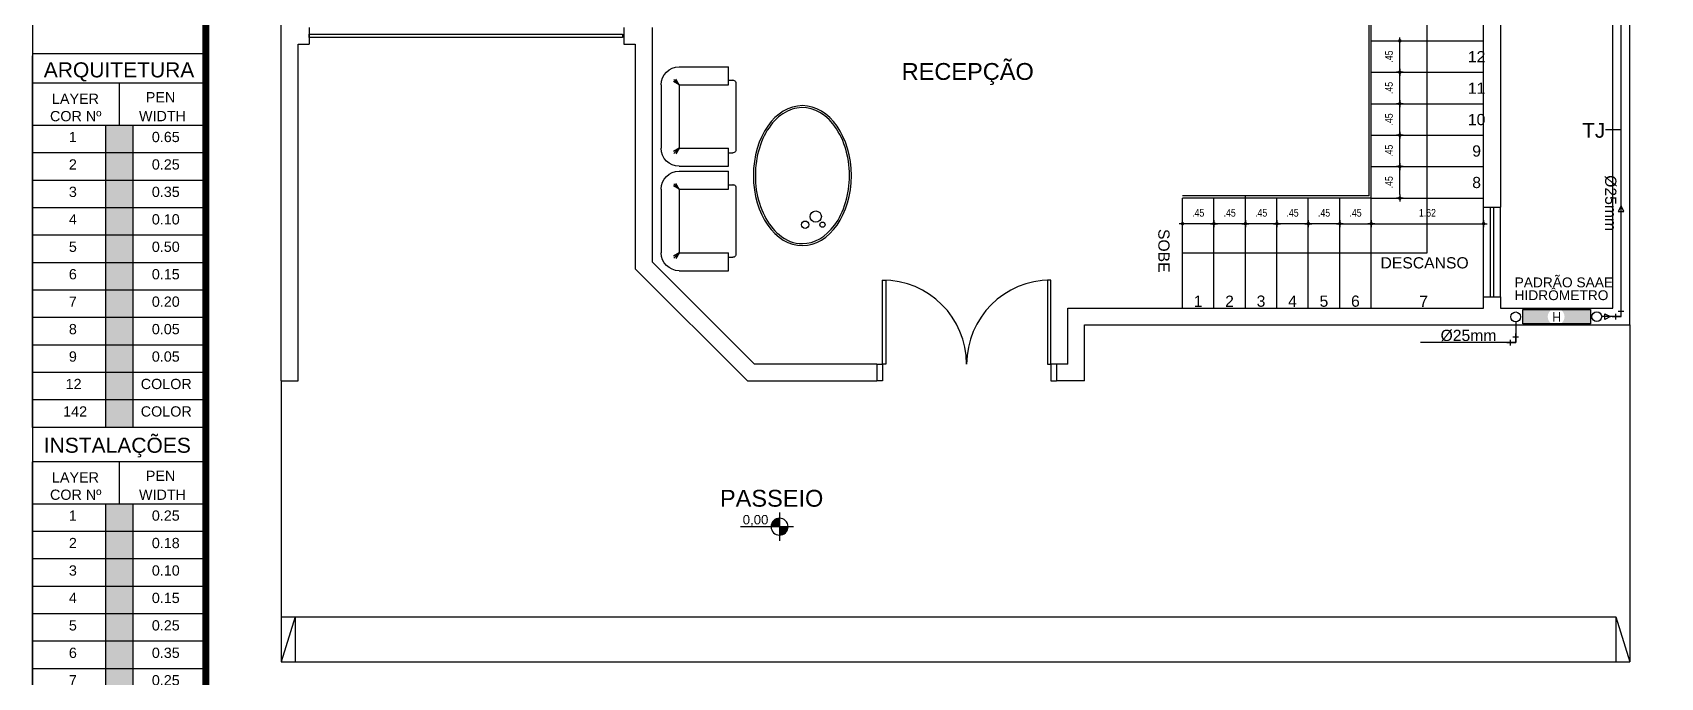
# Model space of a CAD drawing. Header units: millimetres. Extents: x 5512 to 5596, y 903 to 1082.
# Drawn here: x 5511.85 to 5535.32, y 967.08 to 976.38 of the extents above; entities that cross this region are included whole.
import ezdxf
from ezdxf.enums import TextEntityAlignment as Align

# ---------------------------------------------------------------- set-up
doc = ezdxf.new("R2010")
doc.units = ezdxf.units.MM
for name, color, linetype in [('-HIDRO', 8, 'Continuous'), ('0-COTAS', 8, 'Continuous'), ('A-PEN-W', 7, 'Continuous'), ('A-PEN-Y', 2, 'Continuous'), ('AF', 5, 'Continuous'), ('CONEXOES', 3, 'Continuous'), ('COTA', 2, 'Continuous'), ('HID-TUBPRIMARIO', 5, 'Continuous'), ('MOVEIS', 7, 'Continuous'), ('NIVEIS', 1, 'Continuous'), ("PRANCHA - PROJETU'S", 7, 'Continuous'), ('Prumadas_T', 2, 'Continuous'), ('TEXTO', 3, 'Continuous')]:
    doc.layers.add(name, color=color, linetype=linetype)
doc.styles.add('100-25', font='ROMANS.shx', dxfattribs={"height": 0.12})
doc.styles.add('ARIAL', font='arial.ttf', dxfattribs={"height": 2})
doc.styles.add('CARIMBO_DADOS', font='arial.ttf', dxfattribs={"height": 0.1})
doc.styles.add('F2', font='ARIALN.TTF')
doc.styles.get("Standard").update_dxf_attribs({"font": 'arial.ttf'})
doc.styles.add('T20', font='PORT2', dxfattribs={"height": 0.2})
doc.styles.add('TEXT', font='arial.ttf')
doc.dimstyles.new('ARQUITETURA', dxfattribs={"dimtxt": 0.11, "dimasz": 0.05, "dimexe": 0.1, "dimexo": 0, "dimgap": 0.1, "dimtad": 1, "dimzin": 5, "dimdsep": 46, "dimtxsty": 'F2', "dimblk": 'COTA', "dimcen": 0, "dimse1": 1, "dimse2": 1, "dimadec": 0, "dimazin": 0, "dimtfac": 2, "dimtix": 1, "dimtmove": 2, "dimatfit": 3, "dimldrblk": 'COTA', "dimfxl": 1, "dimtolj": 1, "dimtzin": 5, "dimarcsym": 0})

# ---------------------------------------------------------------- blocks, each defined once
blk = doc.blocks.new('ADFSGASDFG')
at = {"layer": "PRANCHA - PROJETU'S"}
h = blk.add_hatch(color=1, dxfattribs=at)
h.set_gradient(color1=(255, 0, 0), color2=(255, 0, 0), tint=1)
h.paths.add_polyline_path([(278.03, 60.265), (277.634, 60.265), (277.634, 59.869), (278.03, 59.869)])
h = blk.add_hatch(color=1, dxfattribs=at)
h.set_gradient(color1=(255, 255, 0), color2=(255, 255, 0), tint=1)
h.paths.add_polyline_path([(278.03, 59.473), (278.03, 59.869), (277.634, 59.869), (277.634, 59.473)])
h = blk.add_hatch(color=1, dxfattribs=at)
h.set_gradient(color1=(0, 255, 0), color2=(0, 255, 0), tint=1)
h.paths.add_polyline_path([(278.03, 59.473), (277.634, 59.473), (277.634, 59.077), (278.03, 59.077)])
h = blk.add_hatch(color=1, dxfattribs=at)
h.set_gradient(color1=(0, 255, 255), color2=(0, 255, 255), tint=1)
h.paths.add_polyline_path([(278.03, 59.077), (277.634, 59.077), (277.634, 58.681), (278.03, 58.681)])
h = blk.add_hatch(color=1, dxfattribs=at)
h.set_gradient(color1=(0, 0, 255), color2=(0, 0, 255), tint=1)
h.paths.add_polyline_path([(278.03, 58.681), (277.634, 58.681), (277.634, 58.285), (278.03, 58.285)])
h = blk.add_hatch(color=1, dxfattribs=at)
h.set_gradient(color1=(255, 0, 255), color2=(255, 0, 255), tint=1)
h.paths.add_polyline_path([(278.03, 58.285), (277.634, 58.285), (277.634, 57.889), (278.03, 57.889)])
h = blk.add_hatch(color=1, dxfattribs=at)
h.set_gradient(color1=(255, 255, 255), tint=1)
h.paths.add_polyline_path([(278.03, 57.889), (277.634, 57.889), (277.634, 57.493), (278.03, 57.493)])
h = blk.add_hatch(color=1, dxfattribs=at)
h.set_gradient(color1=(128, 128, 128), color2=(128, 128, 128), tint=1)
h.paths.add_polyline_path([(278.03, 57.493), (277.634, 57.493), (277.634, 57.097), (278.03, 57.097)])
h = blk.add_hatch(color=1, dxfattribs=at)
h.set_gradient(color1=(192, 192, 192), color2=(192, 192, 192), tint=1)
h.paths.add_polyline_path([(278.03, 57.097), (277.634, 57.097), (277.634, 56.701), (278.03, 56.701)])
h = blk.add_hatch(color=1, dxfattribs=at)
h.set_gradient(color1=(204, 0, 0), color2=(204, 0, 0), tint=1)
h.paths.add_polyline_path([(278.03, 56.305), (278.03, 56.701), (277.634, 56.701), (277.634, 56.305)])
h = blk.add_hatch(color=1, dxfattribs=at)
h.set_gradient(color1=(0, 153, 204), color2=(0, 153, 204), tint=1)
h.paths.add_polyline_path([(278.03, 56.305), (277.634, 56.305), (277.634, 55.909), (278.03, 55.909)])
h = blk.add_hatch(color=1, dxfattribs=at)
h.set_gradient(color1=(255, 0, 0), color2=(255, 0, 0), tint=1)
h.paths.add_polyline_path([(278.03, 54.802), (277.634, 54.802), (277.634, 54.406), (278.03, 54.406)])
h = blk.add_hatch(color=1, dxfattribs=at)
h.set_gradient(color1=(255, 255, 0), color2=(255, 255, 0), tint=1)
h.paths.add_polyline_path([(278.03, 54.01), (278.03, 54.406), (277.634, 54.406), (277.634, 54.01)])
h = blk.add_hatch(color=1, dxfattribs=at)
h.set_gradient(color1=(0, 255, 0), color2=(0, 255, 0), tint=1)
h.paths.add_polyline_path([(278.03, 54.01), (277.634, 54.01), (277.634, 53.614), (278.03, 53.614)])
h = blk.add_hatch(color=1, dxfattribs=at)
h.set_gradient(color1=(0, 255, 255), color2=(0, 255, 255), tint=1)
h.paths.add_polyline_path([(278.03, 53.614), (277.634, 53.614), (277.634, 53.218), (278.03, 53.218)])
h = blk.add_hatch(color=1, dxfattribs=at)
h.set_gradient(color1=(0, 0, 255), color2=(0, 0, 255), tint=1)
h.paths.add_polyline_path([(278.03, 53.218), (277.634, 53.218), (277.634, 52.822), (278.03, 52.822)])
h = blk.add_hatch(color=1, dxfattribs=at)
h.set_gradient(color1=(255, 0, 255), color2=(255, 0, 255), tint=1)
h.paths.add_polyline_path([(278.03, 52.822), (277.634, 52.822), (277.634, 52.426), (278.03, 52.426)])
h = blk.add_hatch(color=1, dxfattribs=at)
h.set_gradient(color1=(255, 255, 255), tint=1)
h.paths.add_polyline_path([(278.03, 52.426), (277.634, 52.426), (277.634, 52.03), (278.03, 52.03)])
at = {"layer": "PRANCHA - PROJETU'S", "color": 1}
blk.add_line((276.578, 107.346), (276.578, 47.946), dxfattribs=at)
at = {"layer": "PRANCHA - PROJETU'S"}
for p, q in [((279.086, 61.299), (276.578, 61.299)), ((276.578, 55.909), (276.578, 61.272)), ((279.086, 60.876), (276.578, 60.876)), ((279.086, 60.876), (276.578, 60.876)), ((277.832, 60.265), (277.832, 60.876)), ((279.086, 60.876), (279.086, 55.909)), ((279.086, 60.265), (276.578, 60.265)), ((277.634, 55.909), (277.634, 60.265)), ((278.03, 55.909), (278.03, 60.265)), ((279.086, 59.869), (276.578, 59.869)), ((279.086, 59.473), (276.578, 59.473)), ((279.086, 59.077), (276.578, 59.077)), ((279.086, 58.681), (276.578, 58.681)), ((279.086, 58.285), (276.578, 58.285)), ((279.086, 57.889), (276.578, 57.889)), ((279.086, 57.493), (276.578, 57.493)), ((279.086, 57.097), (276.578, 57.097)), ((279.086, 56.701), (276.578, 56.701)), ((279.086, 56.305), (276.578, 56.305)), ((279.086, 55.909), (276.578, 55.909)), ((279.086, 55.413), (276.578, 55.413)), ((276.578, 50.446), (276.578, 55.413)), ((277.832, 54.802), (277.832, 55.413)), ((279.086, 55.413), (279.086, 50.446)), ((279.086, 54.802), (276.578, 54.802)), ((277.634, 50.446), (277.634, 54.802)), ((278.03, 50.446), (278.03, 54.802)), ((279.086, 54.406), (276.578, 54.406)), ((279.086, 54.01), (276.578, 54.01)), ((279.086, 53.614), (276.578, 53.614)), ((279.086, 53.218), (276.578, 53.218)), ((279.086, 52.822), (276.578, 52.822)), ((279.086, 52.426), (276.578, 52.426))]:
    blk.add_line(p, q, dxfattribs=at)
at = {"layer": "PRANCHA - PROJETU'S", "color": 4, "const_width": 0.1}
blk.add_lwpolyline([(279.078, 106.346), (359.678, 106.346), (359.678, 48.946), (279.078, 48.946)], close=True, dxfattribs=at)
at = {"layer": "PRANCHA - PROJETU'S", "color": 2, "style": 'ARIAL'}
for s, p in [('ARQUITETURA', (276.74, 61.176)), ('INSTALAÇÕES', (276.74, 55.759))]:
    blk.add_text(s, height=0.21676, dxfattribs=at).set_placement(p, align=Align.TOP_LEFT)
at = {"layer": "PRANCHA - PROJETU'S", "style": 'ARIAL'}
for s, height, p in [('LAYER', 0.1479, (276.858, 60.724)), ('PEN', 0.1479, (278.211, 60.747)), ('COR Nº', 0.1479, (276.83, 60.474)), ('WIDTH', 0.1479, (278.113, 60.474)), ('1', 0.148, (277.102, 60.173)), ('0.65', 0.1479, (278.298, 60.173)), ('2', 0.148, (277.102, 59.777)), ('0.25', 0.1479, (278.298, 59.777)), ('3', 0.148, (277.102, 59.381)), ('0.35', 0.1479, (278.298, 59.381)), ('4', 0.148, (277.102, 58.985)), ('0.10', 0.1479, (278.298, 58.985)), ('5', 0.148, (277.102, 58.589)), ('0.50', 0.1479, (278.298, 58.589)), ('6', 0.148, (277.102, 58.193)), ('0.15', 0.1479, (278.298, 58.193)), ('7', 0.148, (277.102, 57.797)), ('0.20', 0.1479, (278.298, 57.797)), ('8', 0.148, (277.102, 57.401)), ('0.05', 0.1479, (278.298, 57.401)), ('9', 0.148, (277.102, 57.005)), ('0.05', 0.1479, (278.298, 57.005)), ('12', 0.1479, (277.055, 56.609)), ('COLOR', 0.1479, (278.138, 56.609)), ('142', 0.1479, (277.02, 56.213)), ('COLOR', 0.1479, (278.138, 56.213)), ('LAYER', 0.1479, (276.858, 55.261)), ('PEN', 0.1479, (278.211, 55.284)), ('COR Nº', 0.1479, (276.83, 55.011)), ('WIDTH', 0.1479, (278.113, 55.011)), ('1', 0.148, (277.102, 54.71)), ('0.25', 0.1479, (278.298, 54.71)), ('2', 0.148, (277.102, 54.314)), ('0.18', 0.1479, (278.298, 54.314)), ('3', 0.148, (277.102, 53.918)), ('0.10', 0.1479, (278.298, 53.918)), ('4', 0.148, (277.102, 53.522)), ('0.15', 0.1479, (278.298, 53.522)), ('5', 0.148, (277.102, 53.126)), ('0.25', 0.1479, (278.298, 53.126)), ('6', 0.148, (277.102, 52.73)), ('0.35', 0.1479, (278.298, 52.73)), ('7', 0.148, (277.102, 52.334)), ('0.25', 0.1479, (278.298, 52.334))]:
    blk.add_text(s, height=height, dxfattribs=at).set_placement(p, align=Align.TOP_LEFT)
blk = doc.blocks.new('cotas')
at = {"layer": 'A-PEN-Y'}
h = blk.add_hatch(color=256, dxfattribs=at)
h.paths.add_polyline_path([(0.135, 0, 0.414214), (0, 0.135), (0, 0)])
h.paths.add_polyline_path([(0, 0), (-0.135, 0, 0.414214), (0, -0.135)])
at = {"layer": 'A-PEN-W'}
for p, q in [((-0.223, 0), (0.621, 0)), ((0, 0.223), (0, -0.223))]:
    blk.add_line(p, q, dxfattribs=at)
blk.add_circle((0, 0), 0.135, dxfattribs=at)
at = {"layer": 'A-PEN-W', "style": 'T20'}
blk.add_attdef('COTA', (0.167, 0.038), '', height=0.15, dxfattribs=at)
blk = doc.blocks.new('SOFA_1LG')
at = {"layer": 'MOVEIS'}
for p, q in [((-0.354, 0), (0.354, 0)), ((-0.354, -0.2), (-0.417, -0.163)), ((-0.354, -0.2), (-0.413, -0.14)), ((-0.354, -0.2), (-0.391, -0.137)), ((0.354, -0.2), (0.391, -0.137)), ((0.354, -0.2), (0.413, -0.14)), ((0.354, -0.2), (0.417, -0.163)), ((-0.554, -0.2), (-0.554, -0.75)), ((-0.354, -0.2), (0.354, -0.2)), ((-0.354, -0.2), (-0.354, -0.75)), ((0.354, -0.2), (0.354, -0.75)), ((0.554, -0.2), (0.554, -0.75)), ((-0.354, -0.75), (-0.554, -0.75)), ((-0.404, -0.75), (-0.404, -0.795)), ((-0.404, -0.801), (-0.404, -0.795)), ((-0.381, -0.83), (0.381, -0.83)), ((0.554, -0.75), (0.354, -0.75)), ((0.404, -0.75), (0.404, -0.795)), ((0.404, -0.801), (0.404, -0.795))]:
    blk.add_line(p, q, dxfattribs=at)
for centre, radius, start, end in [((-0.354, -0.2), 0.2, 90, 180), ((0.354, -0.2), 0.2, 360, 90), ((-0.374, -0.801), 0.03, 180, 257.6264), ((0.374, -0.801), 0.03, 282.3736, 0)]:
    blk.add_arc(centre, radius, start, end, dxfattribs=at)
blk = doc.blocks.new('COTA')
at = {"layer": 'COTA'}
for p, q in [((-1, 0), (1, 0)), ((0, 1), (0, -1))]:
    blk.add_line(p, q, dxfattribs=at)
at = {"layer": 'COTA', "const_width": 0.5}
blk.add_lwpolyline([(-0.25, 0, 1), (0.25, 0, 1)], format="xyb", close=True, dxfattribs=at)
blk = doc.blocks.new('*D436')
at = {"layer": '0-COTAS', "color": 0, "lineweight": -2}
blk.add_line((5531.202, 973.624), (5532.722, 973.624), dxfattribs=at)
at = {"layer": 'Defpoints', "color": 0}
for p in [(5531.152, 973.993), (5532.772, 973.993), (5532.772, 973.624)]:
    blk.add_point(p, dxfattribs=at)
at = {"layer": '0-COTAS', "color": 0, "lineweight": -2, "xscale": 0.05, "yscale": 0.05, "zscale": 0.05, "rotation": 180}
blk.add_blockref('COTA', (5531.152, 973.624), dxfattribs=at)
at = {"layer": '0-COTAS', "color": 0, "lineweight": -2, "xscale": 0.05, "yscale": 0.05, "zscale": 0.05}
blk.add_blockref('COTA', (5532.772, 973.624), dxfattribs=at)
at = {"layer": '0-COTAS', "color": 0, "insert": (5531.962, 973.78), "char_height": 0.11, "attachment_point": 5, "style": 'F2'}
blk.add_mtext('\\A1;1.62', dxfattribs=at)
blk = doc.blocks.new('*D437')
at = {"layer": '0-COTAS', "color": 0, "lineweight": -2}
blk.add_line((5530.649, 973.624), (5530.295, 973.624), dxfattribs=at)
at = {"layer": 'Defpoints', "color": 0}
for p in [(5530.245, 973.624), (5530.245, 973.624), (5530.699, 973.624)]:
    blk.add_point(p, dxfattribs=at)
at = {"layer": '0-COTAS', "color": 0, "lineweight": -2, "xscale": 0.05, "yscale": 0.05, "zscale": 0.05, "rotation": 180}
blk.add_blockref('COTA', (5530.245, 973.624), dxfattribs=at)
at = {"layer": '0-COTAS', "color": 0, "lineweight": -2, "xscale": 0.05, "yscale": 0.05, "zscale": 0.05}
blk.add_blockref('COTA', (5530.699, 973.624), dxfattribs=at)
at = {"layer": '0-COTAS', "color": 0, "insert": (5530.472, 973.78), "char_height": 0.11, "attachment_point": 5, "style": 'F2'}
blk.add_mtext('\\A1;.45', dxfattribs=at)
blk = doc.blocks.new('*D438')
at = {"layer": '0-COTAS', "color": 0, "lineweight": -2}
blk.add_line((5530.195, 973.624), (5529.842, 973.624), dxfattribs=at)
at = {"layer": 'Defpoints', "color": 0}
for p in [(5529.792, 973.624), (5529.792, 973.624), (5530.245, 973.624)]:
    blk.add_point(p, dxfattribs=at)
at = {"layer": '0-COTAS', "color": 0, "lineweight": -2, "xscale": 0.05, "yscale": 0.05, "zscale": 0.05, "rotation": 180}
blk.add_blockref('COTA', (5529.792, 973.624), dxfattribs=at)
at = {"layer": '0-COTAS', "color": 0, "lineweight": -2, "xscale": 0.05, "yscale": 0.05, "zscale": 0.05}
blk.add_blockref('COTA', (5530.245, 973.624), dxfattribs=at)
at = {"layer": '0-COTAS', "color": 0, "insert": (5530.018, 973.78), "char_height": 0.11, "attachment_point": 5, "style": 'F2'}
blk.add_mtext('\\A1;.45', dxfattribs=at)
blk = doc.blocks.new('*D439')
at = {"layer": '0-COTAS', "color": 0, "lineweight": -2}
blk.add_line((5529.742, 973.624), (5529.388, 973.624), dxfattribs=at)
at = {"layer": 'Defpoints', "color": 0}
for p in [(5529.338, 973.624), (5529.338, 973.624), (5529.792, 973.624)]:
    blk.add_point(p, dxfattribs=at)
at = {"layer": '0-COTAS', "color": 0, "lineweight": -2, "xscale": 0.05, "yscale": 0.05, "zscale": 0.05, "rotation": 180}
blk.add_blockref('COTA', (5529.338, 973.624), dxfattribs=at)
at = {"layer": '0-COTAS', "color": 0, "lineweight": -2, "xscale": 0.05, "yscale": 0.05, "zscale": 0.05}
blk.add_blockref('COTA', (5529.792, 973.624), dxfattribs=at)
at = {"layer": '0-COTAS', "color": 0, "insert": (5529.565, 973.78), "char_height": 0.11, "attachment_point": 5, "style": 'F2'}
blk.add_mtext('\\A1;.45', dxfattribs=at)
blk = doc.blocks.new('*D440')
at = {"layer": '0-COTAS', "color": 0, "lineweight": -2}
blk.add_line((5529.288, 973.624), (5528.934, 973.624), dxfattribs=at)
at = {"layer": 'Defpoints', "color": 0}
for p in [(5528.884, 973.624), (5528.884, 973.624), (5529.338, 973.624)]:
    blk.add_point(p, dxfattribs=at)
at = {"layer": '0-COTAS', "color": 0, "lineweight": -2, "xscale": 0.05, "yscale": 0.05, "zscale": 0.05, "rotation": 180}
blk.add_blockref('COTA', (5528.884, 973.624), dxfattribs=at)
at = {"layer": '0-COTAS', "color": 0, "lineweight": -2, "xscale": 0.05, "yscale": 0.05, "zscale": 0.05}
blk.add_blockref('COTA', (5529.338, 973.624), dxfattribs=at)
at = {"layer": '0-COTAS', "color": 0, "insert": (5529.111, 973.78), "char_height": 0.11, "attachment_point": 5, "style": 'F2'}
blk.add_mtext('\\A1;.45', dxfattribs=at)
blk = doc.blocks.new('*D441')
at = {"layer": '0-COTAS', "color": 0, "lineweight": -2}
blk.add_line((5528.834, 973.624), (5528.481, 973.624), dxfattribs=at)
at = {"layer": 'Defpoints', "color": 0}
for p in [(5528.431, 973.624), (5528.431, 973.624), (5528.884, 973.624)]:
    blk.add_point(p, dxfattribs=at)
at = {"layer": '0-COTAS', "color": 0, "lineweight": -2, "xscale": 0.05, "yscale": 0.05, "zscale": 0.05, "rotation": 180}
blk.add_blockref('COTA', (5528.431, 973.624), dxfattribs=at)
at = {"layer": '0-COTAS', "color": 0, "lineweight": -2, "xscale": 0.05, "yscale": 0.05, "zscale": 0.05}
blk.add_blockref('COTA', (5528.884, 973.624), dxfattribs=at)
at = {"layer": '0-COTAS', "color": 0, "insert": (5528.658, 973.78), "char_height": 0.11, "attachment_point": 5, "style": 'F2'}
blk.add_mtext('\\A1;.45', dxfattribs=at)
blk = doc.blocks.new('*D422')
at = {"layer": '0-COTAS', "color": 0, "lineweight": -2}
blk.add_line((5530.749, 973.624), (5531.102, 973.624), dxfattribs=at)
at = {"layer": 'Defpoints', "color": 0}
for p in [(5530.699, 973.624), (5531.152, 973.624), (5531.152, 973.624)]:
    blk.add_point(p, dxfattribs=at)
at = {"layer": '0-COTAS', "color": 0, "lineweight": -2, "xscale": 0.05, "yscale": 0.05, "zscale": 0.05, "rotation": 180}
blk.add_blockref('COTA', (5530.699, 973.624), dxfattribs=at)
at = {"layer": '0-COTAS', "color": 0, "lineweight": -2, "xscale": 0.05, "yscale": 0.05, "zscale": 0.05}
blk.add_blockref('COTA', (5531.152, 973.624), dxfattribs=at)
at = {"layer": '0-COTAS', "color": 0, "insert": (5530.926, 973.78), "char_height": 0.11, "attachment_point": 5, "style": 'F2'}
blk.add_mtext('\\A1;.45', dxfattribs=at)
blk = doc.blocks.new('*D442')
at = {"layer": '0-COTAS', "color": 0, "lineweight": -2}
blk.add_line((5531.564, 974.043), (5531.564, 974.398), dxfattribs=at)
at = {"layer": 'Defpoints', "color": 0}
for p in [(5531.468, 974.448), (5531.564, 974.448), (5531.468, 973.993)]:
    blk.add_point(p, dxfattribs=at)
at = {"layer": '0-COTAS', "color": 0, "lineweight": -2, "xscale": 0.05, "yscale": 0.05, "zscale": 0.05}
for p, rotation in [((5531.564, 974.448), 90), ((5531.564, 973.993), 270)]:
    blk.add_blockref('COTA', p, dxfattribs=dict(at, rotation=rotation))
at = {"layer": '0-COTAS', "color": 0, "insert": (5531.408, 974.221), "char_height": 0.11, "attachment_point": 5, "rotation": 90, "style": 'F2'}
blk.add_mtext('\\A1;.45', dxfattribs=at)
blk = doc.blocks.new('*D443')
at = {"layer": '0-COTAS', "color": 0, "lineweight": -2}
blk.add_line((5531.564, 974.498), (5531.564, 974.851), dxfattribs=at)
at = {"layer": 'Defpoints', "color": 0}
for p in [(5531.564, 974.901), (5531.564, 974.901), (5531.468, 974.448)]:
    blk.add_point(p, dxfattribs=at)
at = {"layer": '0-COTAS', "color": 0, "lineweight": -2, "xscale": 0.05, "yscale": 0.05, "zscale": 0.05}
for p, rotation in [((5531.564, 974.901), 90), ((5531.564, 974.448), 270)]:
    blk.add_blockref('COTA', p, dxfattribs=dict(at, rotation=rotation))
at = {"layer": '0-COTAS', "color": 0, "insert": (5531.408, 974.675), "char_height": 0.11, "attachment_point": 5, "rotation": 90, "style": 'F2'}
blk.add_mtext('\\A1;.45', dxfattribs=at)
blk = doc.blocks.new('*D444')
at = {"layer": '0-COTAS', "color": 0, "lineweight": -2}
blk.add_line((5531.564, 974.951), (5531.564, 975.305), dxfattribs=at)
at = {"layer": 'Defpoints', "color": 0}
for p in [(5531.564, 975.355), (5531.564, 975.355), (5531.564, 974.901)]:
    blk.add_point(p, dxfattribs=at)
at = {"layer": '0-COTAS', "color": 0, "lineweight": -2, "xscale": 0.05, "yscale": 0.05, "zscale": 0.05}
for p, rotation in [((5531.564, 975.355), 90), ((5531.564, 974.901), 270)]:
    blk.add_blockref('COTA', p, dxfattribs=dict(at, rotation=rotation))
at = {"layer": '0-COTAS', "color": 0, "insert": (5531.408, 975.128), "char_height": 0.11, "attachment_point": 5, "rotation": 90, "style": 'F2'}
blk.add_mtext('\\A1;.45', dxfattribs=at)
blk = doc.blocks.new('*D445')
at = {"layer": '0-COTAS', "color": 0, "lineweight": -2}
blk.add_line((5531.564, 975.405), (5531.564, 975.759), dxfattribs=at)
at = {"layer": 'Defpoints', "color": 0}
for p in [(5531.564, 975.809), (5531.564, 975.809), (5531.564, 975.355)]:
    blk.add_point(p, dxfattribs=at)
at = {"layer": '0-COTAS', "color": 0, "lineweight": -2, "xscale": 0.05, "yscale": 0.05, "zscale": 0.05}
for p, rotation in [((5531.564, 975.809), 90), ((5531.564, 975.355), 270)]:
    blk.add_blockref('COTA', p, dxfattribs=dict(at, rotation=rotation))
at = {"layer": '0-COTAS', "color": 0, "insert": (5531.408, 975.582), "char_height": 0.11, "attachment_point": 5, "rotation": 90, "style": 'F2'}
blk.add_mtext('\\A1;.45', dxfattribs=at)
blk = doc.blocks.new('*D446')
at = {"layer": '0-COTAS', "color": 0, "lineweight": -2}
blk.add_line((5531.564, 975.859), (5531.564, 976.212), dxfattribs=at)
at = {"layer": 'Defpoints', "color": 0}
for p in [(5531.564, 976.262), (5531.564, 976.262), (5531.564, 975.809)]:
    blk.add_point(p, dxfattribs=at)
at = {"layer": '0-COTAS', "color": 0, "lineweight": -2, "xscale": 0.05, "yscale": 0.05, "zscale": 0.05}
for p, rotation in [((5531.564, 976.262), 90), ((5531.564, 975.809), 270)]:
    blk.add_blockref('COTA', p, dxfattribs=dict(at, rotation=rotation))
at = {"layer": '0-COTAS', "color": 0, "insert": (5531.408, 976.035), "char_height": 0.11, "attachment_point": 5, "rotation": 90, "style": 'F2'}
blk.add_mtext('\\A1;.45', dxfattribs=at)

msp = doc.modelspace()

# ---------------------------------------------------------------- hatches: boundary and pattern name
at = {"layer": 'HID-TUBPRIMARIO'}
h = msp.add_hatch(color=256, dxfattribs=at)
h.paths.add_polyline_path([(5533.879, 972.177), (5534.311, 972.177), (5534.311, 972.387), (5533.877, 972.387, -0.270224), (5533.939, 972.281, -0.265974)])
h.paths.add_polyline_path([(5533.339, 972.177), (5533.756, 972.177, -0.265974), (5533.696, 972.281, -0.270224), (5533.758, 972.387), (5533.339, 972.387)])

# ---------------------------------------------------------------- linework, layer by layer
at = {"layer": '-HIDRO'}
msp.add_lwpolyline([(5534.311, 972.387), (5534.311, 972.177), (5533.339, 972.177), (5533.339, 972.387)], close=True, dxfattribs=at)
at = {"layer": '0-COTAS'}
for p, q in [((5515.438, 971.354), (5515.438, 1019.954)), ((5534.878, 972.163), (5534.878, 1019.954)), ((5534.635, 972.406), (5534.635, 1019.711)), ((5533.015, 983.018), (5533.015, 973.864)), ((5531.12, 974.026), (5531.12, 979.697)), ((5531.152, 973.993), (5531.152, 979.697)), ((5532.772, 973.864), (5532.772, 979.697)), ((5531.952, 978.54), (5531.952, 973.2)), ((5515.843, 976.457), (5515.843, 976.214)), ((5515.843, 976.359), (5520.358, 976.359)), ((5515.843, 976.311), (5515.843, 976.359)), ((5520.358, 976.311), (5515.843, 976.311)), ((5520.358, 976.359), (5520.358, 976.311)), ((5520.379, 976.457), (5520.379, 976.214)), ((5520.784, 976.457), (5520.784, 973.074)), ((5515.681, 971.354), (5515.681, 976.214)), ((5515.681, 976.214), (5515.843, 976.214)), ((5520.379, 976.214), (5520.541, 976.214)), ((5520.541, 976.214), (5520.541, 972.974)), ((5531.152, 976.262), (5532.772, 976.262)), ((5531.152, 975.809), (5532.772, 975.809)), ((5531.152, 975.355), (5532.772, 975.355)), ((5531.152, 974.901), (5532.772, 974.901)), ((5531.152, 974.448), (5532.772, 974.448)), ((5531.12, 974.026), (5528.431, 974.026)), ((5528.431, 972.406), (5528.431, 973.993)), ((5531.152, 973.993), (5528.431, 973.993)), ((5528.884, 972.406), (5528.884, 973.993)), ((5529.338, 972.406), (5529.338, 974.026)), ((5529.792, 972.406), (5529.792, 973.993)), ((5530.245, 972.406), (5530.245, 973.993)), ((5530.699, 972.406), (5530.699, 973.993)), ((5531.152, 972.406), (5531.152, 973.993)), ((5531.152, 973.993), (5532.772, 973.993)), ((5532.772, 973.864), (5533.015, 973.864)), ((5532.772, 972.568), (5532.772, 973.864)), ((5532.87, 972.568), (5532.87, 973.864)), ((5532.918, 972.568), (5532.918, 973.864)), ((5533.015, 972.568), (5533.015, 973.864)), ((5520.784, 973.074), (5522.263, 971.596)), ((5531.952, 973.2), (5528.431, 973.2)), ((5520.541, 972.974), (5522.161, 971.354)), ((5532.772, 972.406), (5532.772, 972.568)), ((5532.772, 972.568), (5533.015, 972.568)), ((5533.015, 972.568), (5533.015, 972.406)), ((5526.777, 971.596), (5526.777, 972.406)), ((5526.777, 972.406), (5532.772, 972.406)), ((5533.015, 972.406), (5534.635, 972.406)), ((5527.02, 971.354), (5527.02, 972.163)), ((5527.02, 972.163), (5533.015, 972.163)), ((5533.015, 972.163), (5534.878, 972.163)), ((5524.023, 971.596), (5522.263, 971.596)), ((5524.023, 971.596), (5524.023, 971.354)), ((5526.777, 971.596), (5526.615, 971.596)), ((5526.615, 971.596), (5526.615, 971.354)), ((5515.438, 971.354), (5515.681, 971.354)), ((5522.161, 971.354), (5524.023, 971.354)), ((5527.02, 971.354), (5526.615, 971.354))]:
    msp.add_line(p, q, dxfattribs=at)
at = {"layer": '0-COTAS', "color": 8, "ltscale": 0.05}
for p, q in [((5534.878, 972.163), (5534.878, 967.304)), ((5515.438, 971.354), (5515.438, 967.304)), ((5515.438, 967.952), (5534.676, 967.952)), ((5515.641, 967.952), (5515.438, 967.304)), ((5515.641, 967.952), (5515.438, 967.304)), ((5515.641, 967.952), (5515.641, 967.304)), ((5515.641, 967.952), (5515.641, 967.304)), ((5534.676, 967.952), (5534.676, 967.304)), ((5534.676, 967.952), (5534.878, 967.304)), ((5534.676, 967.952), (5534.676, 967.304)), ((5534.676, 967.952), (5534.878, 967.304)), ((5515.438, 967.304), (5534.878, 967.304)), ((5515.438, 967.304), (5526.778, 967.304))]:
    msp.add_line(p, q, dxfattribs=at)
at = {"layer": '0-COTAS'}
for points in [[(5524.104, 971.596), (5524.104, 972.811), (5524.152, 972.811), (5524.152, 971.596)], [(5526.534, 971.596), (5526.534, 972.811), (5526.485, 972.811), (5526.485, 971.596)]]:
    msp.add_lwpolyline(points, close=True, dxfattribs=at)
for points in [[(5524.023, 971.596), (5524.104, 971.596), (5524.104, 971.354), (5524.023, 971.354)], [(5526.615, 971.596), (5526.534, 971.596), (5526.534, 971.354), (5526.615, 971.354)]]:
    msp.add_lwpolyline(points, dxfattribs=at)
for centre, radius in [((5523.144, 973.727), 0.0815), ((5522.991, 973.609), 0.053), ((5523.241, 973.609), 0.0375)]:
    msp.add_circle(centre, radius, dxfattribs=at)
for centre, start, end in [((5524.104, 971.596), 0, 90), ((5526.534, 971.596), 90, 180)]:
    msp.add_arc(centre, 1.215, start, end, dxfattribs=at)
at = {"layer": '0-COTAS', "extrusion": (0, 0, -1)}
msp.add_ellipse((5522.951, 974.318), major_axis=(0, -1.009), ratio=0.7, dxfattribs=at)
at = {"layer": '0-COTAS'}
msp.add_open_spline([(5522.951, 973.336), (5522.834, 973.336), (5522.717, 973.381), (5522.451, 973.602), (5522.327, 973.844), (5522.248, 974.381), (5522.291, 974.672), (5522.512, 975.114), (5522.688, 975.261), (5523.056, 975.325), (5523.249, 975.241), (5523.54, 974.881), (5523.631, 974.6), (5523.631, 974.051), (5523.551, 973.787), (5523.292, 973.433), (5523.121, 973.336), (5522.951, 973.336)], degree=3, knots=[0, 0, 0, 0, 0.525814, 0.525814, 1.363017, 1.363017, 2.192453, 2.192453, 3.021767, 3.021767, 3.854626, 3.854626, 4.712753, 4.712753, 5.520055, 5.520055, 6.283185, 6.283185, 6.283185, 6.283185], dxfattribs=at)
at = {"layer": 'AF'}
for p, q in [((5534.753, 974.98), (5534.753, 1004.526)), ((5534.753, 974.98), (5534.527, 974.98)), ((5534.753, 972.283), (5534.753, 974.98)), ((5533.235, 972.208), (5533.235, 971.908)), ((5533.235, 971.908), (5531.861, 971.908))]:
    msp.add_line(p, q, dxfattribs=at)
at = {"layer": 'AF', "color": 5}
msp.add_line((5534.753, 972.283), (5534.474, 972.283), dxfattribs=at)
at = {"layer": 'AF'}
msp.add_polyline3d([(5534.753, 973.882, 0), (5534.712, 973.801, 0), (5534.793, 973.801, 0), (5534.753, 973.882, 0)], dxfattribs=at)
at = {"layer": 'AF', "color": 5}
msp.add_polyline3d([(5534.603, 972.283, 0), (5534.522, 972.242, 0), (5534.522, 972.323, 0), (5534.603, 972.283, 0)], dxfattribs=at)
at = {"layer": 'CONEXOES'}
for p, q in [((5534.623, 972.283), (5534.753, 972.283)), ((5534.672, 972.323), (5534.672, 972.242)), ((5534.712, 972.364), (5534.793, 972.364)), ((5534.753, 972.283), (5534.753, 972.412)), ((5533.105, 971.908), (5533.235, 971.908)), ((5533.154, 971.949), (5533.154, 971.868)), ((5533.194, 971.989), (5533.275, 971.989)), ((5533.235, 971.908), (5533.235, 972.038))]:
    msp.add_line(p, q, dxfattribs=at)
at = {"layer": 'HID-TUBPRIMARIO'}
for centre in [(5533.235, 972.279), (5534.404, 972.283)]:
    msp.add_circle(centre, 0.0706, dxfattribs=at)

# ---------------------------------------------------------------- block references
at = {"layer": '0-COTAS', "xscale": -1.296, "yscale": 1.296, "zscale": 1.296, "rotation": 90}
for p in [(5520.916, 975.17), (5520.916, 973.663)]:
    msp.add_blockref('SOFA_1LG', p, dxfattribs=at)
at = {"layer": '0-COTAS'}
ref = msp.add_blockref('cotas', (5522.622, 969.252), dxfattribs=dict(at, xscale=-0.9071999999962282, yscale=0.9071999999991749, zscale=0.9071999999991749))
ref.add_attrib('COTA', '0,00', (5522.091, 969.285), dxfattribs={"layer": 'NIVEIS', "color": 1, "height": 0.1361, "style": 'TEXT'})
at = {"layer": "PRANCHA - PROJETU'S", "color": 1}
msp.add_blockref('ADFSGASDFG', (5235.275, 914.776), dxfattribs=at)

# ---------------------------------------------------------------- texts
at = {"layer": '-HIDRO'}
for s, height, rotation, style, p in [('PADRÃO SAAE', 0.14175, 360, 'CARIMBO_DADOS', (5533.219, 972.706)), ('HIDRÔMETRO', 0.1417, 360, 'CARIMBO_DADOS', (5533.219, 972.521)), ('H', 0.136, 180, '100-25', (5533.89, 972.348))]:
    msp.add_text(s, height=height, rotation=rotation, dxfattribs=dict(at, style=style)).set_placement(p)
at = {"layer": '0-COTAS', "color": 230, "attachment_point": 5, "style": 'CARIMBO_DADOS'}
for s, insert, char_height in [('12', (5532.671, 976.033), 0.162), ('11', (5532.671, 975.579), 0.162), ('10', (5532.671, 975.125), 0.162), ('9', (5532.671, 974.672), 0.162), ('8', (5532.671, 974.217), 0.162), ('DESCANSO', (5531.921, 973.058), 0.162), ('1', (5528.656, 972.505), 0.162), ('2', (5529.109, 972.505), 0.162), ('3', (5529.563, 972.505), 0.162), ('4', (5530.017, 972.505), 0.162), ('5', (5530.47, 972.505), 0.162), ('6', (5530.924, 972.505), 0.162), ('7', (5531.908, 972.505), 0.162), ('PASSEIO', (5522.508, 969.66), 0.243)]:
    msp.add_mtext(s, dxfattribs=dict(at, insert=insert, char_height=char_height))
at = {"layer": '0-COTAS', "color": 230, "insert": (5525.335, 975.783), "char_height": 0.243, "attachment_point": 5, "style": 'CARIMBO_DADOS'}
msp.add_mtext_dynamic_manual_height_columns('RECEPÇÃO', width=0.84921, gutter_width=0.5, heights=[0], dxfattribs=at)
at = {"layer": '0-COTAS', "color": 230, "insert": (5528.162, 973.233), "char_height": 0.162, "attachment_point": 5, "rotation": 270, "style": 'CARIMBO_DADOS'}
msp.add_mtext('SOBE', dxfattribs=at)
at = {"layer": 'Prumadas_T'}
msp.add_text('TJ', height=0.2123, rotation=360, dxfattribs=at).set_placement((5534.195, 974.864))
at = {"layer": 'TEXTO'}
msp.add_text('Ø25mm', height=0.162, rotation=270, dxfattribs=at).set_placement((5534.605, 973.921), align=Align.MIDDLE_CENTER)
msp.add_text('Ø25mm', height=0.162, dxfattribs=at).set_placement((5532.554, 972.012), align=Align.MIDDLE_CENTER)

# ---------------------------------------------------------------- dimensions: what is measured, and where the dimension line sits
at = {"layer": '0-COTAS'}
for base, p1, p2, picture, middle in [((5531.564, 976.262), (5531.564, 975.809), (5531.564, 976.262), '*D446', (5531.408, 976.035)), ((5531.564, 975.809), (5531.564, 975.355), (5531.564, 975.809), '*D445', (5531.408, 975.582)), ((5531.564, 975.355), (5531.564, 974.901), (5531.564, 975.355), '*D444', (5531.408, 975.128)), ((5531.564, 974.901), (5531.468, 974.448), (5531.564, 974.901), '*D443', (5531.408, 974.675)), ((5531.5639, 974.4479), (5531.468, 973.9935), (5531.468, 974.4479), '*D442', (5531.4079, 974.2207))]:
    dim = msp.add_linear_dim(base=base, p1=p1, p2=p2, angle=90, dimstyle='ARQUITETURA', dxfattribs=at)
    dim.commit()
    dim.dimension.update_dxf_attribs({"geometry": picture, "text_midpoint": middle})
for base, p1, p2, picture, middle in [((5532.772, 973.624), (5531.152, 973.993), (5532.772, 973.993), '*D436', (5531.962, 973.78)), ((5528.431, 973.624), (5528.884, 973.624), (5528.431, 973.624), '*D441', (5528.658, 973.78)), ((5528.884, 973.624), (5529.338, 973.624), (5528.884, 973.624), '*D440', (5529.111, 973.78)), ((5529.338, 973.624), (5529.792, 973.624), (5529.338, 973.624), '*D439', (5529.565, 973.78)), ((5529.792, 973.624), (5530.245, 973.624), (5529.792, 973.624), '*D438', (5530.018, 973.78)), ((5530.245, 973.624), (5530.699, 973.624), (5530.245, 973.624), '*D437', (5530.472, 973.78)), ((5531.152, 973.624), (5530.699, 973.624), (5531.152, 973.624), '*D422', (5530.926, 973.78))]:
    dim = msp.add_linear_dim(base=base, p1=p1, p2=p2, dimstyle='ARQUITETURA', dxfattribs=at)
    dim.commit()
    dim.dimension.update_dxf_attribs({"geometry": picture, "text_midpoint": middle})

doc.saveas('drawing.dxf')
